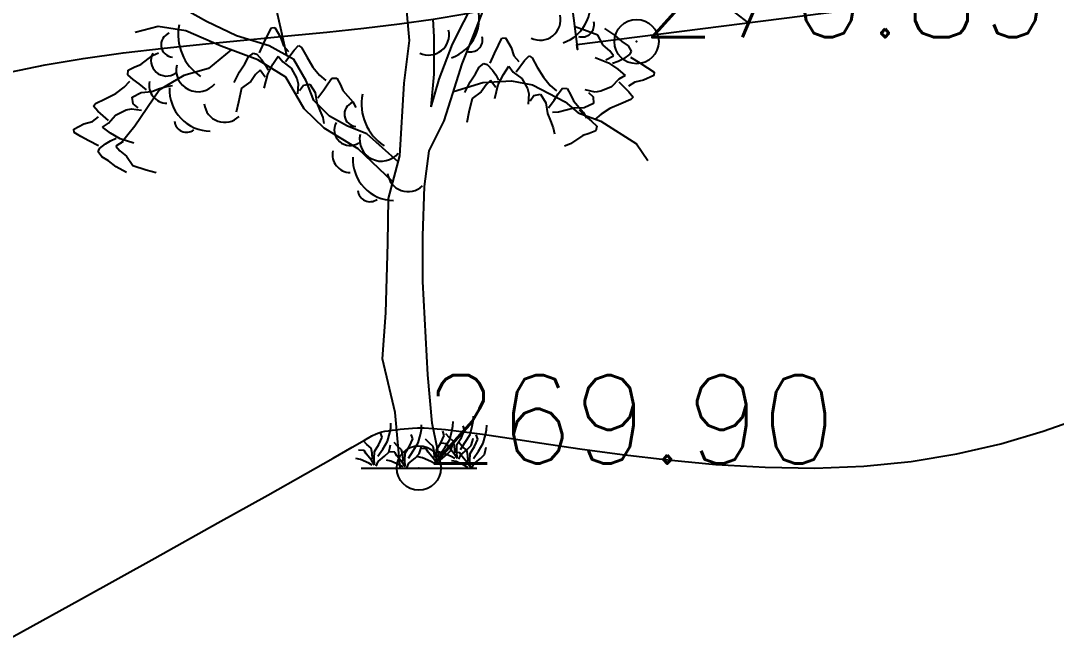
# Model space of a CAD drawing. Header units: millimetres. Extents: x 524954 to 526204, y 9523489 to 9524010.
# Drawn here: x 525517.93 to 525529.64, y 9523567.78 to 9523574.81 of the extents above; entities that cross this region are included whole.
import ezdxf

# ---------------------------------------------------------------- set-up
doc = ezdxf.new("R2010")
doc.units = ezdxf.units.MM
doc.header["$PDMODE"] = 32
doc.header["$PDSIZE"] = 0.5
doc.linetypes.add('ACAD_ISO12W100', pattern=[21, 12, -3, 0, -3, 0, -3])
for name, color, linetype in [('Arbre', 34, 'ACAD_ISO12W100'), ('Bati', 6, 'Continuous'), ('Bati_H', 1, 'Continuous'), ('CN_01_00', 3, 'Continuous'), ('CN_10_00', 1, 'Continuous'), ('TopoAlt', 3, 'Continuous'), ('TOPOJIS', 7, 'Continuous')]:
    doc.layers.add(name, color=color, linetype=linetype)
doc.styles.add('Simplex 1.0', font='Simplex.shx', dxfattribs={"width": 0.99, "height": 1})

# ---------------------------------------------------------------- blocks, each defined once
blk = doc.blocks.new('TCPOINT M')
at = {"color": 0}
blk.add_point((0, 0), dxfattribs=at)
at = {"layer": 'TopoAlt', "style": 'Simplex 1.0', "width": 0.99}
blk.add_attdef('ALT', (0.15, 0.15), '', height=1, dxfattribs=at)
blk = doc.blocks.new('v088')
at = {"linetype": 'Continuous'}
for p, q in [((-0.107, 4.829), (-0.165, 5.487)), ((-1.559, 4.967), (-1.635, 5.301)), ((0.51, 5.041), (0.671, 5.368)), ((-2.4, 5.043), (-2.621, 5.169)), ((0.619, 4.888), (0.731, 5.176)), ((-2.061, 4.882), (-2.4, 5.043)), ((0.172, 4.872), (0.161, 5.071)), ((0.379, 4.79), (0.51, 5.041)), ((-2.946, 4.988), (-3.206, 4.92)), ((-2.634, 4.938), (-2.946, 4.988)), ((-2.233, 4.766), (-2.634, 4.938)), ((-1.492, 4.659), (-1.559, 4.967)), ((-1.692, 4.771), (-2.061, 4.882)), ((-0.166, 4.349), (-0.107, 4.829)), ((0.174, 4.45), (0.172, 4.872)), ((0.489, 4.568), (0.619, 4.888)), ((-2.123, 4.725), (-2.377, 4.514)), ((-1.819, 4.613), (-2.233, 4.766)), ((-1.415, 4.615), (-1.692, 4.771)), ((0.231, 4.395), (0.379, 4.79)), ((-1.504, 4.415), (-1.819, 4.613)), ((-1.273, 4.376), (-1.415, 4.615)), ((0.384, 4.23), (0.489, 4.568)), ((-2.377, 4.514), (-2.655, 4.434)), ((0.138, 4.082), (0.174, 4.45)), ((-2.655, 4.434), (-2.931, 4.273)), ((-1.298, 4.058), (-1.504, 4.415)), ((-1.188, 4.154), (-1.273, 4.376)), ((-0.217, 3.527), (-0.166, 4.349)), ((0.138, 4.082), (0.231, 4.395)), ((0.391, 4.253), (0.724, 4.355)), ((0.724, 4.355), (1.047, 4.375)), ((1.047, 4.375), (1.284, 4.33)), ((-2.931, 4.273), (-3.209, 3.863)), ((0.285, 3.923), (0.384, 4.23)), ((1.284, 4.33), (1.655, 4.138)), ((-1.01, 3.977), (-1.188, 4.154)), ((1.655, 4.138), (1.8, 4.011)), ((-1.069, 3.839), (-1.298, 4.058)), ((1.8, 4.011), (2.057, 3.917)), ((-3.209, 3.863), (-3.367, 3.667)), ((-0.808, 3.863), (-1.01, 3.977)), ((-0.589, 3.774), (-0.808, 3.863)), ((0.118, 3.584), (0.285, 3.923)), ((2.057, 3.917), (2.461, 3.664)), ((-0.685, 3.605), (-1.069, 3.839)), ((-0.234, 3.461), (-0.589, 3.774)), ((2.461, 3.664), (2.589, 3.474)), ((-0.294, 3.234), (-0.685, 3.605)), ((-0.344, 3.046), (-0.217, 3.527)), ((0.064, 3.179), (0.118, 3.584)), ((0.045, 2.625), (0.064, 3.179)), ((-0.352, 2.542), (-0.344, 3.046)), ((0.043, 2.109), (0.045, 2.625)), ((-0.373, 1.752), (-0.352, 2.542)), ((0.102, 1.053), (0.043, 2.109)), ((-0.412, 1.235), (-0.373, 1.752)), ((-0.268, 0.628), (-0.412, 1.235)), ((0.151, 0.506), (0.102, 1.053)), ((-0.213, 0), (-0.268, 0.628)), ((0.256, 0), (0.151, 0.506)), ((-0.654, 0), (0.654, 0))]:
    blk.add_line(p, q, dxfattribs=at)
at = {"color": 3, "linetype": 'Continuous'}
for p, q in [((-1.707, 4.895), (-1.667, 4.973)), ((-1.667, 4.973), (-1.628, 4.976)), ((-1.628, 4.976), (-1.564, 4.867)), ((1.872, 4.946), (1.762, 4.985)), ((2.022, 4.89), (1.872, 4.946)), ((2.099, 4.964), (2.211, 4.89)), ((-1.801, 4.689), (-1.751, 4.8)), ((-1.751, 4.8), (-1.707, 4.895)), ((-1.564, 4.867), (-1.531, 4.771)), ((0.899, 4.779), (0.939, 4.857)), ((0.939, 4.857), (0.978, 4.861)), ((0.978, 4.861), (1.042, 4.751)), ((2.083, 4.778), (2.022, 4.89)), ((2.211, 4.89), (2.293, 4.818)), ((2.293, 4.818), (2.365, 4.769)), ((-3.01, 4.66), (-2.944, 4.692)), ((-1.926, 4.645), (-1.871, 4.687)), ((-1.871, 4.687), (-1.833, 4.675)), ((-1.531, 4.771), (-1.475, 4.707)), ((-1.508, 4.592), (-1.411, 4.72)), ((-1.411, 4.72), (-1.359, 4.773)), ((-1.359, 4.773), (-1.327, 4.751)), ((-1.327, 4.751), (-1.268, 4.645)), ((0.805, 4.573), (0.855, 4.685)), ((0.855, 4.685), (0.899, 4.779)), ((1.042, 4.751), (1.075, 4.656)), ((2.157, 4.714), (2.083, 4.778)), ((2.199, 4.658), (2.157, 4.714)), ((2.365, 4.769), (2.4, 4.71)), ((2.4, 4.71), (2.383, 4.674)), ((-3.143, 4.557), (-3.01, 4.66)), ((-2.027, 4.477), (-1.966, 4.567)), ((-1.966, 4.567), (-1.926, 4.645)), ((-1.833, 4.675), (-1.774, 4.612)), ((-1.774, 4.612), (-1.736, 4.556)), ((-1.651, 4.561), (-1.591, 4.654)), ((-1.591, 4.654), (-1.539, 4.59)), ((-1.539, 4.59), (-1.443, 4.518)), ((-1.268, 4.645), (-1.199, 4.529)), ((0.68, 4.53), (0.735, 4.572)), ((0.735, 4.572), (0.773, 4.559)), ((1.075, 4.656), (1.131, 4.592)), ((1.098, 4.476), (1.195, 4.604)), ((1.195, 4.604), (1.247, 4.657)), ((1.247, 4.657), (1.279, 4.636)), ((1.279, 4.636), (1.338, 4.53)), ((1.992, 4.638), (2.142, 4.578)), ((2.113, 4.611), (2.199, 4.658)), ((2.142, 4.578), (2.247, 4.507)), ((2.253, 4.592), (2.189, 4.569)), ((2.313, 4.623), (2.253, 4.592)), ((2.383, 4.674), (2.313, 4.623)), ((2.393, 4.64), (2.497, 4.577)), ((2.497, 4.577), (2.585, 4.521)), ((-3.291, 4.441), (-3.287, 4.496)), ((-3.287, 4.496), (-3.21, 4.533)), ((-3.21, 4.533), (-3.143, 4.557)), ((-2.086, 4.357), (-2.027, 4.477)), ((-1.795, 4.494), (-1.845, 4.445)), ((-1.737, 4.415), (-1.795, 4.494)), ((-1.749, 4.291), (-1.708, 4.448)), ((-1.736, 4.556), (-1.705, 4.495)), ((-1.708, 4.448), (-1.651, 4.561)), ((-1.443, 4.518), (-1.378, 4.401)), ((-1.199, 4.529), (-1.123, 4.438)), ((0.579, 4.362), (0.64, 4.452)), ((0.64, 4.452), (0.68, 4.53)), ((0.773, 4.559), (0.832, 4.496)), ((0.832, 4.496), (0.87, 4.441)), ((0.955, 4.445), (1.015, 4.539)), ((1.015, 4.539), (1.067, 4.474)), ((1.067, 4.474), (1.163, 4.402)), ((1.338, 4.53), (1.407, 4.414)), ((2.247, 4.507), (2.332, 4.436)), ((2.585, 4.521), (2.658, 4.472)), ((2.658, 4.472), (2.656, 4.433)), ((-3.331, 4.304), (-3.266, 4.37)), ((-3.23, 4.39), (-3.291, 4.441)), ((-3.162, 4.341), (-3.23, 4.39)), ((-3.079, 4.271), (-3.162, 4.341)), ((-1.9, 4.365), (-2.003, 4.29)), ((-1.845, 4.445), (-1.9, 4.365)), ((-1.378, 4.401), (-1.363, 4.341)), ((-1.363, 4.341), (-1.372, 4.226)), ((-1.305, 4.325), (-1.233, 4.338)), ((-1.233, 4.338), (-1.171, 4.241)), ((-1.123, 4.438), (-1.052, 4.377)), ((-1.075, 4.271), (-1.03, 4.342)), ((-1.03, 4.342), (-0.984, 4.405)), ((-0.984, 4.405), (-0.928, 4.404)), ((-0.928, 4.404), (-0.887, 4.33)), ((0.52, 4.241), (0.579, 4.362)), ((0.811, 4.379), (0.761, 4.33)), ((0.869, 4.3), (0.811, 4.379)), ((0.857, 4.176), (0.898, 4.333)), ((0.87, 4.441), (0.901, 4.38)), ((0.898, 4.333), (0.955, 4.445)), ((1.163, 4.402), (1.228, 4.286)), ((1.407, 4.414), (1.483, 4.322)), ((2.262, 4.393), (2.179, 4.306)), ((2.26, 4.362), (2.375, 4.249)), ((2.332, 4.436), (2.262, 4.393)), ((2.441, 4.361), (2.371, 4.315)), ((2.54, 4.383), (2.441, 4.361)), ((2.656, 4.433), (2.54, 4.383)), ((-3.547, 4.171), (-3.427, 4.233)), ((-3.427, 4.233), (-3.331, 4.304)), ((-3.239, 4.188), (-3.137, 4.244)), ((-3.137, 4.244), (-3.019, 4.255)), ((-3.019, 4.255), (-2.933, 4.286)), ((-2.933, 4.286), (-2.851, 4.312)), ((-2.851, 4.312), (-2.783, 4.321)), ((-2.003, 4.29), (-2.04, 4.134)), ((-1.349, 4.266), (-1.305, 4.325)), ((-1.171, 4.241), (-1.153, 4.123)), ((-1.141, 4.184), (-1.075, 4.271)), ((-0.887, 4.33), (-0.859, 4.265)), ((-0.859, 4.265), (-0.748, 4.137)), ((0.706, 4.249), (0.603, 4.175)), ((0.761, 4.33), (0.706, 4.249)), ((1.228, 4.286), (1.243, 4.226)), ((1.243, 4.226), (1.234, 4.11)), ((1.301, 4.209), (1.373, 4.223)), ((1.373, 4.223), (1.435, 4.125)), ((1.483, 4.322), (1.554, 4.261)), ((1.531, 4.155), (1.576, 4.226)), ((1.576, 4.226), (1.623, 4.29)), ((1.623, 4.29), (1.678, 4.289)), ((1.678, 4.289), (1.719, 4.214)), ((1.719, 4.214), (1.747, 4.149)), ((1.994, 4.248), (1.88, 4.272)), ((1.917, 4.244), (1.97, 4.193)), ((2.055, 4.256), (1.994, 4.248)), ((2.179, 4.306), (2.055, 4.256)), ((2.375, 4.249), (2.421, 4.191)), ((-3.679, 4.087), (-3.656, 4.117)), ((-3.656, 4.117), (-3.547, 4.171)), ((-3.229, 4.115), (-3.239, 4.188)), ((-3.172, 4.068), (-3.229, 4.115)), ((-2.04, 4.134), (-2.065, 4.02)), ((-1.153, 4.123), (-1.118, 4.039)), ((-0.748, 4.137), (-0.713, 4.073)), ((0.603, 4.175), (0.566, 4.019)), ((1.258, 4.15), (1.301, 4.209)), ((1.435, 4.125), (1.453, 4.007)), ((1.465, 4.068), (1.531, 4.155)), ((1.747, 4.149), (1.858, 4.021)), ((1.975, 4.12), (1.87, 4.071)), ((1.97, 4.193), (1.975, 4.12)), ((2.283, 4.116), (2.16, 4.062)), ((2.396, 4.162), (2.283, 4.116)), ((2.421, 4.191), (2.396, 4.162)), ((-3.629, 4.032), (-3.679, 4.087)), ((-3.507, 3.927), (-3.629, 4.032)), ((-3.507, 3.896), (-3.43, 3.988)), ((-3.43, 3.988), (-3.309, 4.046)), ((-3.309, 4.046), (-3.249, 4.058)), ((-3.249, 4.058), (-3.134, 4.042)), ((-1.118, 4.039), (-1.087, 3.959)), ((0.566, 4.019), (0.541, 3.904)), ((1.453, 4.007), (1.488, 3.924)), ((1.58, 4.022), (1.511, 4.017)), ((1.664, 4.043), (1.58, 4.022)), ((1.751, 4.067), (1.664, 4.043)), ((1.87, 4.071), (1.751, 4.067)), ((1.81, 4.048), (1.888, 3.972)), ((1.858, 4.021), (1.893, 3.958)), ((2.059, 3.998), (1.99, 3.936)), ((2.16, 4.062), (2.059, 3.998)), ((-3.898, 3.83), (-3.785, 3.887)), ((-3.785, 3.887), (-3.688, 3.915)), ((-3.688, 3.915), (-3.621, 3.967)), ((-3.574, 3.849), (-3.507, 3.896)), ((-1.087, 3.959), (-1.074, 3.891)), ((1.488, 3.924), (1.519, 3.844)), ((1.888, 3.972), (1.953, 3.918)), ((1.953, 3.918), (2.01, 3.864)), ((2.01, 3.864), (2.002, 3.81)), ((-3.897, 3.791), (-3.898, 3.83)), ((-3.821, 3.747), (-3.897, 3.791)), ((-3.729, 3.697), (-3.821, 3.747)), ((-3.484, 3.783), (-3.574, 3.849)), ((-3.375, 3.72), (-3.484, 3.783)), ((1.519, 3.844), (1.532, 3.776)), ((1.855, 3.758), (1.714, 3.664)), ((1.923, 3.778), (1.855, 3.758)), ((2.002, 3.81), (1.923, 3.778)), ((-3.621, 3.641), (-3.729, 3.697)), ((-3.609, 3.608), (-3.542, 3.663)), ((-3.542, 3.663), (-3.485, 3.698)), ((-3.485, 3.698), (-3.422, 3.725)), ((-3.344, 3.689), (-3.426, 3.635)), ((-3.426, 3.635), (-3.38, 3.583)), ((-3.221, 3.67), (-3.375, 3.72)), ((1.714, 3.664), (1.647, 3.637)), ((-3.623, 3.571), (-3.609, 3.608)), ((-3.585, 3.514), (-3.623, 3.571)), ((-3.509, 3.469), (-3.585, 3.514)), ((-3.38, 3.583), (-3.303, 3.524)), ((-3.303, 3.524), (-3.234, 3.416)), ((-3.423, 3.403), (-3.509, 3.469)), ((-3.306, 3.337), (-3.423, 3.403)), ((-3.234, 3.416), (-3.081, 3.37)), ((-3.081, 3.37), (-2.968, 3.339)), ((-0.317, 0.454), (-0.315, 0.507)), ((0.029, 0.435), (0.031, 0.488)), ((0.373, 0.416), (0.385, 0.474)), ((0.385, 0.474), (0.387, 0.526)), ((0.517, 0.426), (0.5, 0.476)), ((0.579, 0.38), (0.603, 0.474)), ((0.603, 0.474), (0.615, 0.531)), ((0.615, 0.531), (0.618, 0.584)), ((0.765, 0.43), (0.767, 0.483)), ((-0.416, 0.349), (-0.433, 0.399)), ((-0.353, 0.303), (-0.329, 0.397)), ((-0.329, 0.397), (-0.317, 0.454)), ((-0.07, 0.329), (-0.087, 0.38)), ((-0.007, 0.284), (0.017, 0.377)), ((0.017, 0.377), (0.029, 0.435)), ((0.25, 0.286), (0.286, 0.368)), ((0.286, 0.368), (0.269, 0.418)), ((0.346, 0.341), (0.305, 0.385)), ((0.349, 0.322), (0.373, 0.416)), ((0.481, 0.344), (0.517, 0.426)), ((0.524, 0.291), (0.579, 0.38)), ((0.666, 0.325), (0.649, 0.375)), ((0.728, 0.279), (0.752, 0.373)), ((0.752, 0.373), (0.765, 0.43)), ((-0.587, 0.264), (-0.627, 0.308)), ((-0.541, 0.224), (-0.587, 0.264)), ((-0.502, 0.188), (-0.452, 0.267)), ((-0.452, 0.267), (-0.416, 0.349)), ((-0.409, 0.214), (-0.353, 0.303)), ((-0.327, 0.226), (-0.32, 0.26)), ((-0.24, 0.245), (-0.281, 0.288)), ((-0.195, 0.204), (-0.24, 0.245)), ((-0.156, 0.168), (-0.106, 0.248)), ((-0.106, 0.248), (-0.07, 0.329)), ((-0.063, 0.195), (-0.007, 0.284)), ((0.019, 0.207), (0.026, 0.24)), ((0.115, 0.284), (0.075, 0.327)), ((0.161, 0.243), (0.115, 0.284)), ((0.173, 0.185), (0.161, 0.243)), ((0.2, 0.207), (0.25, 0.286)), ((0.315, 0.274), (0.25, 0.279)), ((0.293, 0.233), (0.349, 0.322)), ((0.337, 0.236), (0.315, 0.274)), ((0.397, 0.163), (0.337, 0.236)), ((0.392, 0.301), (0.346, 0.341)), ((0.361, 0.197), (0.375, 0.245)), ((0.375, 0.245), (0.382, 0.279)), ((0.404, 0.243), (0.392, 0.301)), ((0.409, 0.175), (0.404, 0.243)), ((0.428, 0.183), (0.43, 0.264)), ((0.43, 0.264), (0.481, 0.344)), ((0.495, 0.24), (0.454, 0.284)), ((0.469, 0.209), (0.524, 0.291)), ((0.541, 0.2), (0.495, 0.24)), ((0.546, 0.209), (0.591, 0.255)), ((0.579, 0.163), (0.63, 0.243)), ((0.591, 0.255), (0.606, 0.303)), ((0.606, 0.303), (0.613, 0.337)), ((0.63, 0.243), (0.666, 0.325)), ((0.673, 0.19), (0.728, 0.279)), ((0.755, 0.202), (0.762, 0.236)), ((-0.618, 0.197), (-0.683, 0.202)), ((-0.596, 0.159), (-0.618, 0.197)), ((-0.536, 0.087), (-0.596, 0.159)), ((-0.529, 0.166), (-0.541, 0.224)), ((-0.524, 0.099), (-0.529, 0.166)), ((-0.505, 0.106), (-0.502, 0.188)), ((-0.464, 0.132), (-0.409, 0.214)), ((-0.459, 0.072), (-0.387, 0.132)), ((-0.387, 0.132), (-0.341, 0.178)), ((-0.341, 0.178), (-0.327, 0.226)), ((-0.272, 0.178), (-0.337, 0.183)), ((-0.25, 0.139), (-0.272, 0.178)), ((-0.19, 0.067), (-0.25, 0.139)), ((-0.183, 0.147), (-0.195, 0.204)), ((-0.178, 0.079), (-0.183, 0.147)), ((-0.159, 0.087), (-0.156, 0.168)), ((-0.118, 0.113), (-0.063, 0.195)), ((-0.041, 0.113), (0.005, 0.159)), ((0.041, 0.115), (-0.01, 0.125)), ((0.005, 0.159), (0.019, 0.207)), ((0.084, 0.216), (0.019, 0.221)), ((0.106, 0.178), (0.084, 0.216)), ((0.166, 0.106), (0.106, 0.178)), ((0.178, 0.118), (0.173, 0.185)), ((0.197, 0.125), (0.2, 0.207)), ((0.202, 0.055), (0.197, 0.125)), ((0.272, 0.173), (0.221, 0.183)), ((0.238, 0.151), (0.293, 0.233)), ((0.243, 0.091), (0.315, 0.151)), ((0.365, 0.13), (0.272, 0.173)), ((0.315, 0.151), (0.361, 0.197)), ((0.406, 0.108), (0.365, 0.13)), ((0.433, 0.108), (0.397, 0.163)), ((0.464, 0.173), (0.399, 0.178)), ((0.433, 0.113), (0.428, 0.183)), ((0.45, 0.099), (0.474, 0.149)), ((0.486, 0.135), (0.464, 0.173)), ((0.474, 0.149), (0.546, 0.209)), ((0.546, 0.063), (0.486, 0.135)), ((0.553, 0.142), (0.541, 0.2)), ((0.558, 0.075), (0.553, 0.142)), ((0.577, 0.082), (0.579, 0.163)), ((0.618, 0.108), (0.673, 0.19)), ((0.695, 0.108), (0.74, 0.154)), ((0.74, 0.154), (0.755, 0.202)), ((-0.661, 0.096), (-0.712, 0.106)), ((-0.567, 0.053), (-0.661, 0.096)), ((-0.527, 0.031), (-0.567, 0.053)), ((-0.5, 0.031), (-0.536, 0.087)), ((-0.5, 0.036), (-0.505, 0.106)), ((-0.483, 0.022), (-0.459, 0.072)), ((-0.315, 0.077), (-0.365, 0.087)), ((-0.221, 0.034), (-0.315, 0.077)), ((-0.18, 0.012), (-0.221, 0.034)), ((-0.154, 0.012), (-0.19, 0.067)), ((-0.154, 0.017), (-0.159, 0.087)), ((-0.137, 0.002), (-0.113, 0.053)), ((-0.113, 0.053), (-0.041, 0.113)), ((0.135, 0.072), (0.041, 0.115)), ((0.175, 0.05), (0.135, 0.072)), ((0.202, 0.05), (0.166, 0.106)), ((0.219, 0.041), (0.243, 0.091)), ((0.421, 0.072), (0.37, 0.082)), ((0.514, 0.029), (0.421, 0.072)), ((0.555, 0.007), (0.514, 0.029)), ((0.582, 0.007), (0.546, 0.063)), ((0.582, 0.012), (0.577, 0.082)), ((0.599, -0.002), (0.623, 0.048)), ((0.623, 0.048), (0.695, 0.108))]:
    blk.add_line(p, q, dxfattribs=at)
for centre, major_axis, start_param, end_param in [((1.475, 5.243), (0.33, 0.33), 4.265936, 5.872819), ((0.215, 5.075), (-0.33, 0.33), 2.69514, 4.302022), ((1.37, 5.065), (-0.164, 0.164), 1.908121, 4.146545), ((1.844, 5.006), (-0.0964, 0.0964), 2.051824, 4.174223), ((-2.155, 4.896), (-0.4, 0.4), 0.587708, 1.773422), ((0.11, 4.897), (-0.164, 0.164), 1.908121, 4.146545), ((-2.774, 4.781), (-0.099, 0.099), -0.421529, 2.292047), ((0.584, 4.837), (0.0964, 0.0964), 3.62262, 5.745019), ((-2.851, 4.605), (-0.125, 0.125), 0.293965, 2.957824), ((-2.497, 4.497), (0.174, 0.174), 2.133893, 4.816631), ((-2.844, 4.326), (-0.145, 0.145), 0.590553, 2.325666), ((-2.352, 4.272), (0.33, 0.33), 2.307735, 3.914618), ((-0.082, 4.112), (0.4, 0.4), 2.158504, 3.344219), ((-2.195, 4.138), (0.164, 0.164), 2.463212, 4.701636), ((-0.702, 3.998), (0.099, 0.099), 1.149268, 3.862844), ((-2.625, 3.929), (0.0964, 0.0964), 2.435534, 4.557933), ((-0.779, 3.821), (0.125, 0.125), 1.864761, 4.52862), ((-0.424, 3.713), (0.174, 0.174), 2.133893, 4.816631), ((-0.772, 3.542), (-0.145, 0.145), 0.590553, 2.325666), ((-0.28, 3.489), (0.33, 0.33), 2.307735, 3.914618), ((-0.123, 3.354), (0.164, 0.164), 2.463212, 4.701636), ((-0.553, 3.145), (0.0964, 0.0964), 2.435534, 4.557933)]:
    blk.add_ellipse(centre, major_axis=major_axis, ratio=1, start_param=start_param, end_param=end_param, dxfattribs=at)

msp = doc.modelspace()

# ---------------------------------------------------------------- hatches: boundary and pattern name
at = {"layer": 'Bati_H'}
h = msp.add_hatch(dxfattribs=at)
h.set_pattern_fill('_U', color=256, scale=2, angle=142.2705, style=0, pattern_type=0)
h.set_pattern_definition([(142.270453261, (0, 0), (-1.22386996647, -1.5818161414), [])])
h.paths.add_polyline_path([(525531.696, 9523575.495), (525530.405, 9523585.61), (525526.671, 9523585.178), (525526.8, 9523584.166), (525523.052, 9523583.703), (525524.228, 9523574.485), (525524.221, 9523574.541)])

# ---------------------------------------------------------------- linework, layer by layer
at = {"layer": 'Bati', "flags": 128}
msp.add_lwpolyline([(525531.696, 9523575.495), (525530.405, 9523585.61), (525526.671, 9523585.178), (525526.8, 9523584.166), (525523.052, 9523583.703), (525524.228, 9523574.485), (525524.221, 9523574.541)], close=True, dxfattribs=at)
at = {"layer": 'CN_01_00', "elevation": 271, "flags": 128}
msp.add_lwpolyline([(525517.813, 9523574.229), (525518.211, 9523574.313), (525518.64, 9523574.386), (525519.091, 9523574.449), (525519.556, 9523574.503), (525520.027, 9523574.552), (525520.495, 9523574.596), (525520.953, 9523574.639), (525521.393, 9523574.683), (525521.814, 9523574.728), (525522.215, 9523574.776), (525522.596, 9523574.83), (525522.955, 9523574.89), (525523.294, 9523574.958), (525523.61, 9523575.036), (525523.905, 9523575.125), (525523.963, 9523575.146)], dxfattribs=at)
at = {"layer": 'CN_10_00', "elevation": 270, "flags": 128}
msp.add_lwpolyline([(525517.714, 9523567.778), (525518.623, 9523568.281), (525519.452, 9523568.741), (525520.163, 9523569.137), (525520.726, 9523569.453), (525521.154, 9523569.694), (525521.465, 9523569.871), (525521.681, 9523569.993), (525521.82, 9523570.073), (525521.903, 9523570.12), (525521.951, 9523570.144), (525521.983, 9523570.156), (525522.015, 9523570.165), (525522.052, 9523570.173), (525522.091, 9523570.179), (525522.133, 9523570.185), (525522.177, 9523570.19), (525522.223, 9523570.195), (525522.269, 9523570.199), (525522.316, 9523570.204), (525522.364, 9523570.208), (525522.421, 9523570.211), (525522.496, 9523570.211), (525522.598, 9523570.205), (525522.735, 9523570.193), (525522.918, 9523570.171), (525523.155, 9523570.14), (525523.455, 9523570.096), (525523.824, 9523570.04), (525524.254, 9523569.976), (525524.733, 9523569.91), (525525.25, 9523569.849), (525525.793, 9523569.799), (525526.35, 9523569.766), (525526.911, 9523569.757), (525527.464, 9523569.777), (525527.998, 9523569.831), (525528.514, 9523569.917), (525529.011, 9523570.032), (525529.492, 9523570.174), (525529.956, 9523570.337)], dxfattribs=at)

# ---------------------------------------------------------------- block references
at = {"layer": 'Arbre'}
msp.add_blockref('v088', (525522.435, 9523569.758), dxfattribs=at)
at = {"layer": 'TOPOJIS'}
ref = msp.add_blockref('TCPOINT M', (525524.896, 9523574.575, 270.89), dxfattribs=at)
ref.add_attrib('ALT', '270.89', (525524.946, 9523574.625, 270.89), dxfattribs={"layer": 'TopoAlt', "height": 1, "style": 'Simplex 1.0', "width": 0.99})
ref = msp.add_blockref('TCPOINT M', (525522.435, 9523569.758, 269.9), dxfattribs=at)
ref.add_attrib('ALT', '269.90', (525522.485, 9523569.808, 269.9), dxfattribs={"layer": 'TopoAlt', "height": 1, "style": 'Simplex 1.0', "width": 0.99})

doc.saveas('drawing.dxf')
